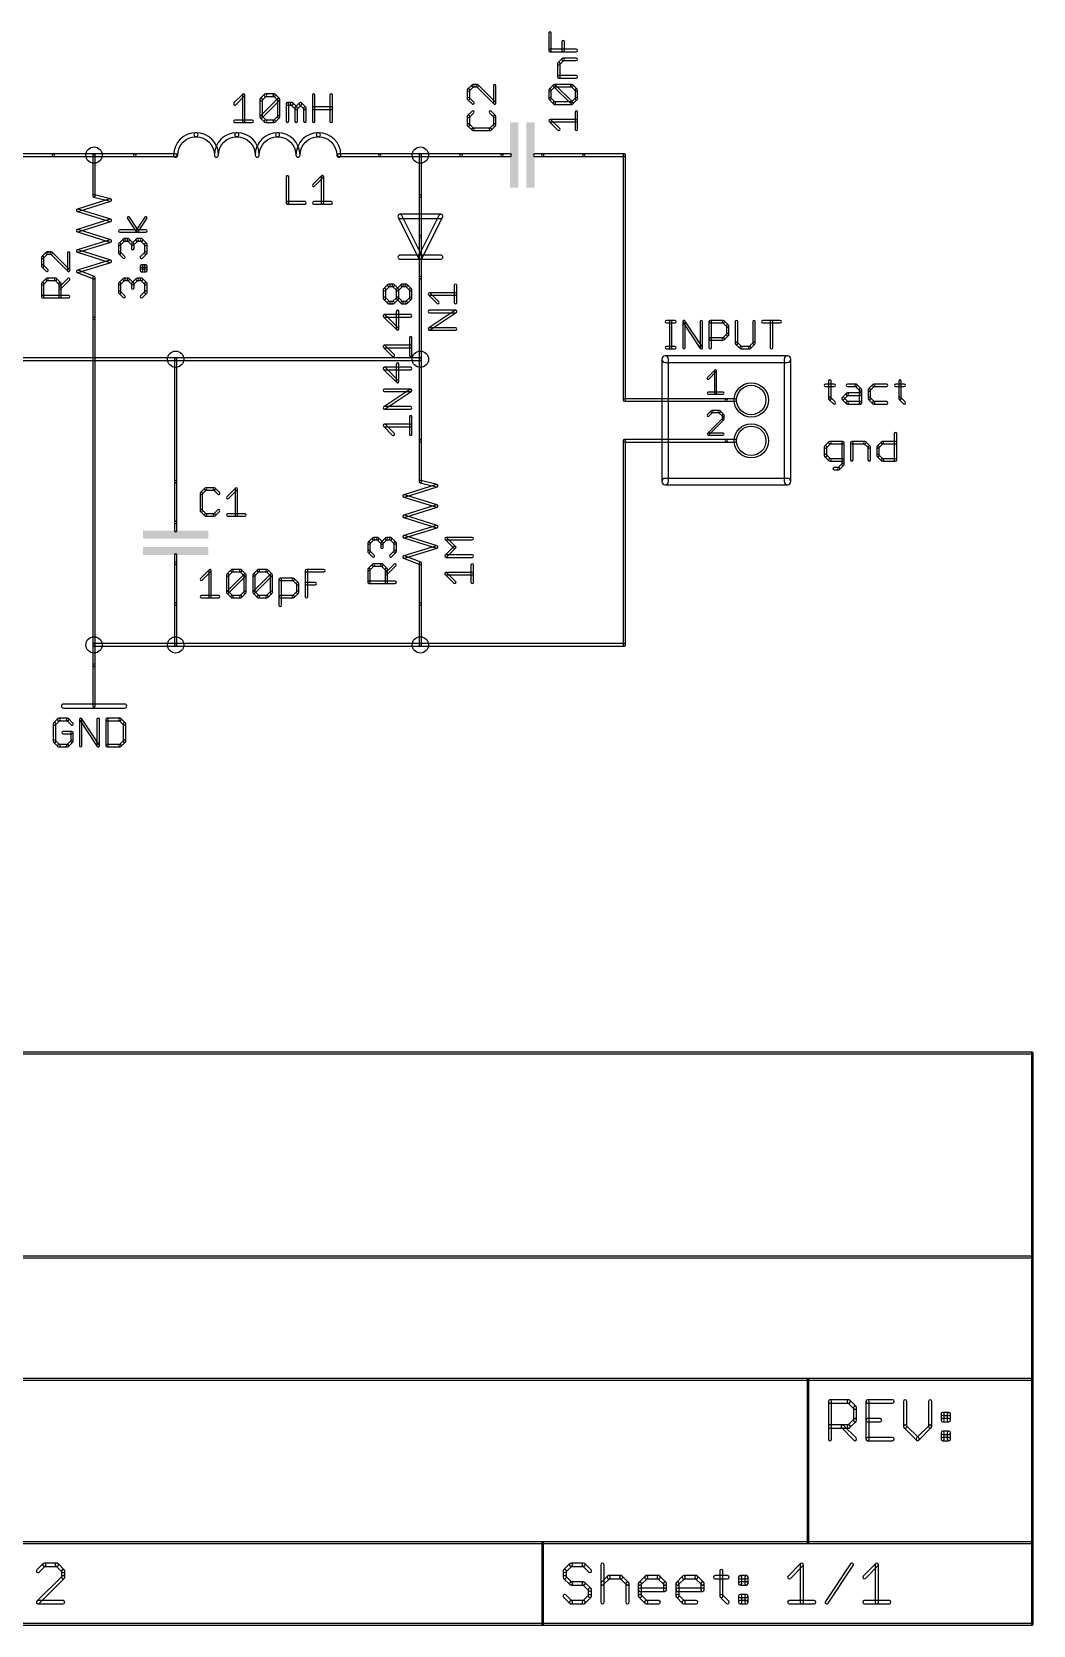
# Model space of a CAD drawing. Extents: x -3 to 102, y 0 to 99.
# Drawn here: x 39.3 to 101.7, y -0.1 to 99.1 of the extents above; entities that cross this region are included whole.
import ezdxf

# ---------------------------------------------------------------- set-up
doc = ezdxf.new("R2010")
doc.units = 0
for name, color, linetype in [('91', 94, 'CONTINUOUS'), ('94', 14, 'CONTINUOUS'), ('95', 251, 'CONTINUOUS'), ('96', 251, 'CONTINUOUS')]:
    doc.layers.add(name, color=color, linetype=linetype)

# ---------------------------------------------------------------- blocks, each defined once
blk = doc.blocks.new('RECT')
blk.add_solid([(-0.5, -0.5), (0.5, -0.5), (-0.5, 0.5), (0.5, 0.5)])

msp = doc.modelspace()

# ---------------------------------------------------------------- linework, layer by layer
at = {"layer": '91'}
for points in [[(40.64, 91.3638), (43.18, 91.3638, 1), (43.18, 91.5162), (40.64, 91.5162, 1)], [(43.18, 91.3638), (45.72, 91.3638, 1), (45.72, 91.5162), (43.18, 91.5162, 1)], [(60.96, 91.3638), (63.5, 91.3638, 1), (63.5, 91.5162), (60.96, 91.5162, 1)], [(63.4238, 91.44), (63.4238, 88.9, 1), (63.5762, 88.9), (63.5762, 91.44, 1)], [(66.04, 91.5162), (63.5, 91.5162, 1), (63.5, 91.3638), (66.04, 91.3638, 1)], [(73.66, 91.3638), (76.2, 91.3638, 1), (76.2, 91.5162), (73.66, 91.5162, 1)], [(76.1238, 91.44), (76.1238, 76.2, 1), (76.2762, 76.2), (76.2762, 91.44, 1)], [(63.4238, 83.82), (63.4238, 78.74, 1), (63.5762, 78.74), (63.5762, 83.82, 1)], [(43.2562, 60.96), (43.2562, 81.28, 1), (43.1038, 81.28), (43.1038, 60.96, 1)], [(48.26, 78.8162), (22.86, 78.8162, 1), (22.86, 78.6638), (48.26, 78.6638, 1)], [(63.5, 78.8162), (48.26, 78.8162, 1), (48.26, 78.6638), (63.5, 78.6638, 1)], [(48.1838, 78.74), (48.1838, 71.12, 1), (48.3362, 71.12), (48.3362, 78.74, 1)], [(63.4238, 78.74), (63.4238, 73.66, 1), (63.5762, 73.66), (63.5762, 78.74, 1)], [(76.2, 76.1238), (82.55, 76.1238, 1), (82.55, 76.2762), (76.2, 76.2762, 1)], [(82.55, 73.7362), (76.2, 73.7362, 1), (76.2, 73.5838), (82.55, 73.5838, 1)], [(76.1238, 73.66), (76.1238, 60.96, 1), (76.2762, 60.96), (76.2762, 73.66, 1)], [(48.1838, 63.5), (48.1838, 60.96, 1), (48.3362, 60.96), (48.3362, 63.5, 1)], [(63.4238, 63.5), (63.4238, 60.96, 1), (63.5762, 60.96), (63.5762, 63.5, 1)], [(48.26, 61.0362), (43.18, 61.0362, 1), (43.18, 60.8838), (48.26, 60.8838, 1)], [(43.1038, 60.96), (43.1038, 59.69, 1), (43.2562, 59.69), (43.2562, 60.96, 1)], [(48.26, 60.8838), (63.5, 60.8838, 1), (63.5, 61.0362), (48.26, 61.0362, 1)], [(63.5, 60.8838), (76.2, 60.8838, 1), (76.2, 61.0362), (63.5, 61.0362, 1)]]:
    msp.add_lwpolyline(points, format="xyb", close=True, dxfattribs=at)
for centre in [(43.18, 91.44), (63.5, 91.44), (48.26, 78.74), (63.5, 78.74), (43.18, 60.96), (48.26, 60.96), (63.5, 60.96)]:
    msp.add_circle(centre, 0.508, dxfattribs=at)
at = {"layer": '94'}
for points in [[(49.53, 92.583, 1), (49.53, 92.837, 0.4142), (48.133, 91.44, 1), (48.387, 91.44, -0.4142)], [(50.673, 91.44, 1), (50.927, 91.44, 0.4142), (49.53, 92.837, 1), (49.53, 92.583, -0.4142)], [(52.07, 92.583, 1), (52.07, 92.837, 0.4142), (50.673, 91.44, 1), (50.927, 91.44, -0.4142)], [(53.213, 91.44, 1), (53.467, 91.44, 0.4142), (52.07, 92.837, 1), (52.07, 92.583, -0.4142)], [(54.61, 92.583, 1), (54.61, 92.837, 0.4142), (53.213, 91.44, 1), (53.467, 91.44, -0.4142)], [(55.753, 91.44, 1), (56.007, 91.44, 0.4142), (54.61, 92.837, 1), (54.61, 92.583, -0.4142)], [(57.15, 92.583, 1), (57.15, 92.837, 0.4142), (55.753, 91.44, 1), (56.007, 91.44, -0.4142)], [(58.293, 91.44, 1), (58.547, 91.44, 0.4142), (57.15, 92.837, 1), (57.15, 92.583, -0.4142)], [(40.64, 91.5162), (38.1, 91.5162, 1), (38.1, 91.3638), (40.64, 91.3638, 1)], [(43.1038, 91.44), (43.1038, 88.9, 1), (43.2562, 88.9), (43.2562, 91.44, 1)], [(45.72, 91.3638), (48.26, 91.3638, 1), (48.26, 91.5162), (45.72, 91.5162, 1)], [(60.96, 91.5162), (58.42, 91.5162, 1), (58.42, 91.3638), (60.96, 91.3638, 1)], [(66.04, 91.3638), (68.58, 91.3638, 1), (68.58, 91.5162), (66.04, 91.5162, 1)], [(68.58, 91.3638), (69.088, 91.3638, 1), (69.088, 91.5162), (68.58, 91.5162, 1)], [(71.12, 91.5162), (70.612, 91.5162, 1), (70.612, 91.3638), (71.12, 91.3638, 1)], [(73.66, 91.5162), (71.12, 91.5162, 1), (71.12, 91.3638), (73.66, 91.3638, 1)], [(42.1867, 87.9383), (44.2187, 88.5733, 1), (44.1733, 88.7187), (42.1413, 88.0837, 1)], [(44.2145, 88.7199), (43.1985, 88.9739, 1), (43.1615, 88.8261), (44.1775, 88.5721, 1)], [(63.4238, 88.9), (63.4238, 86.36, 1), (63.5762, 86.36), (63.5762, 88.9, 1)], [(44.2187, 87.4487), (42.1867, 88.0837, 1), (42.1413, 87.9383), (44.1733, 87.3033, 1)], [(42.1867, 86.6683), (44.2187, 87.3033, 1), (44.1733, 87.4487), (42.1413, 86.8137, 1)], [(62.1164, 87.5732), (63.3864, 85.0332, 1), (63.6136, 85.1468), (62.3436, 87.6868, 1)], [(64.77, 87.757), (62.23, 87.757, 1), (62.23, 87.503), (64.77, 87.503, 1)], [(63.6136, 85.0332), (64.8836, 87.5732, 1), (64.6564, 87.6868), (63.3864, 85.1468, 1)], [(44.2187, 86.1787), (42.1867, 86.8137, 1), (42.1413, 86.6683), (44.1733, 86.0333, 1)], [(63.5762, 83.82), (63.5762, 86.36, 1), (63.4238, 86.36), (63.4238, 83.82, 1)], [(42.1867, 85.3983), (44.2187, 86.0333, 1), (44.1733, 86.1787), (42.1413, 85.5437, 1)], [(44.2187, 84.9087), (42.1867, 85.5437, 1), (42.1413, 85.3983), (44.1733, 84.7633, 1)], [(42.1867, 84.1283), (44.2187, 84.7633, 1), (44.1733, 84.9087), (42.1413, 84.2737, 1)], [(63.5, 85.217), (62.23, 85.217, 1), (62.23, 84.963), (63.5, 84.963, 1)], [(64.77, 85.217), (63.5, 85.217, 1), (63.5, 84.963), (64.77, 84.963, 1)], [(43.2068, 83.8913), (42.1908, 84.2723, 1), (42.1372, 84.1297), (43.1532, 83.7487, 1)], [(43.2562, 81.28), (43.2562, 83.82, 1), (43.1038, 83.82), (43.1038, 81.28, 1)], [(86.36, 78.9432), (78.74, 78.9432, 1), (78.74, 78.5368), (86.36, 78.5368, 1)], [(78.5368, 78.74), (78.5368, 71.12, 1), (78.9432, 71.12), (78.9432, 78.74, 1)], [(86.5632, 71.12), (86.5632, 78.74, 1), (86.1568, 78.74), (86.1568, 71.12, 1)], [(82.55, 76.1238), (83.1088, 76.1238, 1), (83.1088, 76.2762), (82.55, 76.2762, 1)], [(63.4238, 73.66), (63.4238, 71.12, 1), (63.5762, 71.12), (63.5762, 73.66, 1)], [(82.55, 73.5838), (83.1088, 73.5838, 1), (83.1088, 73.7362), (82.55, 73.7362, 1)], [(48.1838, 71.12), (48.1838, 68.58, 1), (48.3362, 68.58), (48.3362, 71.12, 1)], [(62.5067, 70.1583), (64.5387, 70.7933, 1), (64.4933, 70.9387), (62.4613, 70.3037, 1)], [(64.5345, 70.9399), (63.5185, 71.1939, 1), (63.4815, 71.0461), (64.4975, 70.7921, 1)], [(78.74, 70.9168), (86.36, 70.9168, 1), (86.36, 71.3232), (78.74, 71.3232, 1)], [(64.5387, 69.6687), (62.5067, 70.3037, 1), (62.4613, 70.1583), (64.4933, 69.5233, 1)], [(62.5067, 68.8883), (64.5387, 69.5233, 1), (64.4933, 69.6687), (62.4613, 69.0337, 1)], [(48.1838, 68.58), (48.1838, 68.072, 1), (48.3362, 68.072), (48.3362, 68.58, 1)], [(64.5387, 68.3987), (62.5067, 69.0337, 1), (62.4613, 68.8883), (64.4933, 68.2533, 1)], [(62.5067, 67.6183), (64.5387, 68.2533, 1), (64.4933, 68.3987), (62.4613, 67.7637, 1)], [(64.5387, 67.1287), (62.5067, 67.7637, 1), (62.4613, 67.6183), (64.4933, 66.9833, 1)], [(48.3362, 66.04), (48.3362, 66.548, 1), (48.1838, 66.548), (48.1838, 66.04, 1)], [(62.5067, 66.3483), (64.5387, 66.9833, 1), (64.4933, 67.1287), (62.4613, 66.4937, 1)], [(63.5268, 66.1113), (62.5108, 66.4923, 1), (62.4572, 66.3497), (63.4732, 65.9687, 1)], [(48.3362, 63.5), (48.3362, 66.04, 1), (48.1838, 66.04), (48.1838, 63.5, 1)], [(63.5762, 63.5), (63.5762, 66.04, 1), (63.4238, 66.04), (63.4238, 63.5, 1)], [(43.1038, 59.69), (43.1038, 57.15, 1), (43.2562, 57.15), (43.2562, 59.69, 1)], [(41.275, 57.023), (45.085, 57.023, 1), (45.085, 57.277), (41.275, 57.277, 1)], [(101.6, 35.6108), (0, 35.6108, 1), (0, 35.5092), (101.6, 35.5092, 1)], [(101.5492, 35.56), (101.5492, 22.86, 1), (101.6508, 22.86), (101.6508, 35.56, 1)], [(0, 22.8092), (101.6, 22.8092, 1), (101.6, 22.9108), (0, 22.9108, 1)], [(101.5492, 22.86), (101.5492, 15.24, 1), (101.6508, 15.24), (101.6508, 22.86, 1)], [(87.63, 15.2908), (0, 15.2908, 1), (0, 15.1892), (87.63, 15.1892, 1)], [(101.6, 15.2908), (87.63, 15.2908, 1), (87.63, 15.1892), (101.6, 15.1892, 1)], [(87.5792, 15.24), (87.5792, 5.08, 1), (87.6808, 5.08), (87.6808, 15.24, 1)], [(101.5492, 15.24), (101.5492, 5.08, 1), (101.6508, 5.08), (101.6508, 15.24, 1)], [(89.1032, 11.5316), (89.1032, 13.8704, 1), (88.9, 13.8704), (88.9, 11.5316, 1)], [(89.0016, 13.7688), (90.171, 13.7688, 1), (90.171, 13.972), (89.0016, 13.972, 1)], [(90.0992, 13.7986), (90.489, 13.4088, 1), (90.6326, 13.5524), (90.2428, 13.9422, 1)], [(92.8996, 13.972), (91.3404, 13.972, 1), (91.3404, 13.7688), (92.8996, 13.7688, 1)], [(91.2388, 13.8704), (91.2388, 11.5316, 1), (91.442, 11.5316), (91.442, 13.8704, 1)], [(93.5776, 13.8704), (93.5776, 12.3112, 1), (93.7808, 12.3112), (93.7808, 13.8704, 1)], [(95.34, 12.3112), (95.34, 13.8704, 1), (95.1368, 13.8704), (95.1368, 12.3112, 1)], [(90.4592, 13.4806), (90.4592, 12.701, 1), (90.6624, 12.701), (90.6624, 13.4806, 1)], [(96.018, 12.9892), (96.4078, 12.9892, 1), (96.4078, 13.1924), (96.018, 13.1924, 1)], [(96.1196, 12.701), (96.1196, 13.0908, 1), (95.9164, 13.0908), (95.9164, 12.701, 1)], [(96.3062, 13.0908), (96.3062, 12.701, 1), (96.5094, 12.701), (96.5094, 13.0908, 1)], [(90.171, 12.4128), (89.0016, 12.4128, 1), (89.0016, 12.2096), (90.171, 12.2096, 1)], [(89.7094, 12.2394), (90.489, 11.4598, 1), (90.6326, 11.6034), (89.853, 12.383, 1)], [(90.489, 12.7728), (90.0992, 12.383, 1), (90.2428, 12.2394), (90.6326, 12.6292, 1)], [(91.3404, 12.5994), (92.12, 12.5994, 1), (92.12, 12.8026), (91.3404, 12.8026, 1)], [(93.6074, 12.2394), (94.3869, 11.4598, 1), (94.5306, 11.6034), (93.751, 12.383, 1)], [(94.5306, 11.4598), (95.3102, 12.2394, 1), (95.1665, 12.383), (94.3869, 11.6034, 1)], [(96.4078, 12.8026), (96.018, 12.8026, 1), (96.018, 12.5994), (96.4078, 12.5994, 1)], [(96.018, 11.8198), (96.4078, 11.8198, 1), (96.4078, 12.023), (96.018, 12.023, 1)], [(96.1196, 11.5316), (96.1196, 11.9214, 1), (95.9164, 11.9214), (95.9164, 11.5316, 1)], [(96.3062, 11.9214), (96.3062, 11.5316, 1), (96.5094, 11.5316), (96.5094, 11.9214, 1)], [(91.3404, 11.43), (92.8996, 11.43, 1), (92.8996, 11.6332), (91.3404, 11.6332, 1)], [(96.4078, 11.6332), (96.018, 11.6332, 1), (96.018, 11.43), (96.4078, 11.43, 1)], [(0, 5.0292), (71.12, 5.0292, 1), (71.12, 5.1308), (0, 5.1308, 1)], [(71.0692, 5.08), (71.0692, 0, 1), (71.1708, 0), (71.1708, 5.08, 1)], [(71.12, 5.0292), (87.63, 5.0292, 1), (87.63, 5.1308), (71.12, 5.1308, 1)], [(87.63, 5.0292), (101.6, 5.0292, 1), (101.6, 5.1308), (87.63, 5.1308, 1)], [(101.5492, 5.08), (101.5492, 0, 1), (101.6508, 0), (101.6508, 5.08, 1)], [(40.0157, 3.7822), (39.6259, 3.3924, 1), (39.7696, 3.2488), (40.1594, 3.6386, 1)], [(39.7696, 1.2998), (41.3288, 2.859, 1), (41.1851, 3.0026), (39.6259, 1.4434, 1)], [(40.8672, 3.812), (40.0876, 3.812, 1), (40.0876, 3.6088), (40.8672, 3.6088, 1)], [(41.3288, 3.3924), (40.939, 3.7822, 1), (40.7953, 3.6386), (41.1851, 3.2488, 1)], [(41.3586, 2.9308), (41.3586, 3.3206, 1), (41.1554, 3.3206), (41.1554, 2.9308, 1)], [(72.39, 3.3206), (72.39, 2.9308, 1), (72.5932, 2.9308), (72.5932, 3.3206, 1)], [(72.8096, 3.7822), (72.4198, 3.3924, 1), (72.5634, 3.2488), (72.9532, 3.6386, 1)], [(72.4198, 2.859), (72.8096, 2.4692, 1), (72.9532, 2.6128), (72.5634, 3.0026, 1)], [(73.661, 3.812), (72.8814, 3.812, 1), (72.8814, 3.6088), (73.661, 3.6088, 1)], [(74.1226, 3.3924), (73.7328, 3.7822, 1), (73.5892, 3.6386), (73.979, 3.2488, 1)], [(74.7288, 3.7104), (74.7288, 1.3716, 1), (74.932, 1.3716), (74.932, 3.7104, 1)], [(74.9022, 2.4692), (75.292, 2.859, 1), (75.1484, 3.0026), (74.7586, 2.6128, 1)], [(75.2202, 2.8292), (75.9998, 2.8292, 1), (75.9998, 3.0324), (75.2202, 3.0324, 1)], [(75.928, 2.859), (76.3178, 2.4692, 1), (76.4614, 2.6128), (76.0716, 3.0026, 1)], [(77.241, 2.4692), (77.6308, 2.859, 1), (77.4871, 3.0026), (77.0974, 2.6128, 1)], [(77.559, 2.8292), (78.3386, 2.8292, 1), (78.3386, 3.0324), (77.559, 3.0324, 1)], [(78.2667, 2.859), (78.6565, 2.4692, 1), (78.8002, 2.6128), (78.4104, 3.0026, 1)], [(79.5798, 2.4692), (79.9696, 2.859, 1), (79.8259, 3.0026), (79.4361, 2.6128, 1)], [(79.8978, 2.8292), (80.6774, 2.8292, 1), (80.6774, 3.0324), (79.8978, 3.0324, 1)], [(80.6055, 2.859), (80.9953, 2.4692, 1), (81.139, 2.6128), (80.7492, 3.0026, 1)], [(81.8468, 2.8292), (82.6264, 2.8292, 1), (82.6264, 3.0324), (81.8468, 3.0324, 1)], [(82.135, 3.3206), (82.135, 1.7614, 1), (82.3382, 1.7614), (82.3382, 3.3206, 1)], [(83.406, 2.8292), (83.7958, 2.8292, 1), (83.7958, 3.0324), (83.406, 3.0324, 1)], [(83.5076, 2.541), (83.5076, 2.9308, 1), (83.3044, 2.9308), (83.3044, 2.541, 1)], [(83.6942, 2.9308), (83.6942, 2.541, 1), (83.8974, 2.541), (83.8974, 2.9308, 1)], [(86.5334, 2.859), (87.313, 3.6386, 1), (87.1694, 3.7822), (86.3898, 3.0026, 1)], [(87.1396, 3.7104), (87.1396, 1.3716, 1), (87.3428, 1.3716), (87.3428, 3.7104, 1)], [(88.8849, 1.3152), (90.4441, 3.654, 1), (90.2751, 3.7668), (88.7159, 1.428, 1)], [(91.211, 2.859), (91.9906, 3.6386, 1), (91.8469, 3.7822), (91.0674, 3.0026, 1)], [(91.8172, 3.7104), (91.8172, 1.3716, 1), (92.0204, 1.3716), (92.0204, 3.7104, 1)], [(72.8814, 2.4394), (73.661, 2.4394, 1), (73.661, 2.6426), (72.8814, 2.6426, 1)], [(73.5892, 2.4692), (73.979, 2.0794, 1), (74.1226, 2.223), (73.7328, 2.6128, 1)], [(73.9492, 2.1512), (73.9492, 1.7614, 1), (74.1524, 1.7614), (74.1524, 2.1512, 1)], [(76.288, 2.541), (76.288, 1.3716, 1), (76.4912, 1.3716), (76.4912, 2.541, 1)], [(77.2708, 1.7614), (77.2708, 2.541, 1), (77.0676, 2.541), (77.0676, 1.7614, 1)], [(78.7284, 2.2528), (77.1692, 2.2528, 1), (77.1692, 2.0496), (78.7284, 2.0496, 1)], [(78.6268, 2.541), (78.6268, 2.1512, 1), (78.83, 2.1512), (78.83, 2.541, 1)], [(79.6096, 1.7614), (79.6096, 2.541, 1), (79.4064, 2.541), (79.4064, 1.7614, 1)], [(81.0672, 2.2528), (79.508, 2.2528, 1), (79.508, 2.0496), (81.0672, 2.0496, 1)], [(80.9656, 2.541), (80.9656, 2.1512, 1), (81.1688, 2.1512), (81.1688, 2.541, 1)], [(83.7958, 2.6426), (83.406, 2.6426, 1), (83.406, 2.4394), (83.7958, 2.4394, 1)], [(41.257, 1.4732), (39.6978, 1.4732, 1), (39.6978, 1.27), (41.257, 1.27, 1)], [(72.9532, 1.4434), (72.5634, 1.8332, 1), (72.4198, 1.6896), (72.8096, 1.2998, 1)], [(73.661, 1.4732), (72.8814, 1.4732, 1), (72.8814, 1.27), (73.661, 1.27, 1)], [(73.979, 1.8332), (73.5892, 1.4434, 1), (73.7328, 1.2998), (74.1226, 1.6896, 1)], [(77.6308, 1.4434), (77.241, 1.8332, 1), (77.0974, 1.6896), (77.4871, 1.2998, 1)], [(78.3386, 1.4732), (77.559, 1.4732, 1), (77.559, 1.27), (78.3386, 1.27, 1)], [(79.9696, 1.4434), (79.5798, 1.8332, 1), (79.4361, 1.6896), (79.8259, 1.2998, 1)], [(80.6774, 1.4732), (79.8978, 1.4732, 1), (79.8978, 1.27), (80.6774, 1.27, 1)], [(82.1647, 1.6896), (82.5545, 1.2998, 1), (82.6982, 1.4434), (82.3084, 1.8332, 1)], [(83.406, 1.6598), (83.7958, 1.6598, 1), (83.7958, 1.863), (83.406, 1.863, 1)], [(83.5076, 1.3716), (83.5076, 1.7614, 1), (83.3044, 1.7614), (83.3044, 1.3716, 1)], [(83.7958, 1.4732), (83.406, 1.4732, 1), (83.406, 1.27), (83.7958, 1.27, 1)], [(83.6942, 1.7614), (83.6942, 1.3716, 1), (83.8974, 1.3716), (83.8974, 1.7614, 1)], [(86.4616, 1.27), (88.0208, 1.27, 1), (88.0208, 1.4732), (86.4616, 1.4732, 1)], [(91.1392, 1.27), (92.6984, 1.27, 1), (92.6984, 1.4732), (91.1392, 1.4732, 1)], [(0, -0.0508), (71.12, -0.0508, 1), (71.12, 0.0508), (0, 0.0508, 1)], [(71.12, -0.0508), (101.6, -0.0508, 1), (101.6, 0.0508), (71.12, 0.0508, 1)]]:
    msp.add_lwpolyline(points, format="xyb", close=True, dxfattribs=at)
for centre, radius in [((84.0994, 76.2), 1.0668), ((84.0994, 76.2), 0.9144), ((84.0994, 73.66), 1.0668), ((84.0994, 73.66), 0.9144)]:
    msp.add_circle(centre, radius, dxfattribs=at)
at = {"layer": '95'}
for points in [[(66.7131, 95.8159), (66.4419, 95.5447, 1), (66.5497, 95.437), (66.8209, 95.7081, 1)], [(66.4196, 95.4909), (66.4196, 94.9485, 1), (66.572, 94.9485), (66.572, 95.4909, 1)], [(67.0381, 95.8382), (66.767, 95.8382, 1), (66.767, 95.6858), (67.0381, 95.6858, 1)], [(68.1767, 94.7312), (67.092, 95.8159, 1), (66.9843, 95.7081), (68.0689, 94.6235, 1)], [(68.0466, 95.762), (68.0466, 94.6774, 1), (68.199, 94.6774), (68.199, 95.762, 1)], [(66.4419, 94.8946), (66.7131, 94.6235, 1), (66.8209, 94.7312), (66.5497, 95.0024, 1)], [(66.7131, 94.1787), (66.4419, 93.9076, 1), (66.5497, 93.7998), (66.8209, 94.071, 1)], [(66.4196, 93.8537), (66.4196, 93.3114, 1), (66.572, 93.3114), (66.572, 93.8537, 1)], [(66.4419, 93.2575), (66.7131, 92.9863, 1), (66.8209, 93.0941), (66.5497, 93.3652, 1)], [(68.1767, 93.9076), (67.9055, 94.1787, 1), (67.7978, 94.071), (68.0689, 93.7998, 1)], [(67.9055, 92.9863), (68.1767, 93.2575, 1), (68.0689, 93.3652), (67.7978, 93.0941, 1)], [(68.199, 93.3114), (68.199, 93.8537, 1), (68.0466, 93.8537), (68.0466, 93.3114, 1)], [(66.767, 92.964), (67.8516, 92.964, 1), (67.8516, 93.1164), (66.767, 93.1164, 1)], [(55.1457, 90.0952), (55.1457, 88.4682, 1), (55.2981, 88.4682), (55.2981, 90.0952, 1)], [(56.9129, 89.499), (57.4553, 90.0413, 1), (57.3475, 90.1491), (56.8052, 89.6067, 1)], [(57.3252, 90.0952), (57.3252, 88.4682, 1), (57.4776, 88.4682), (57.4776, 90.0952, 1)], [(55.2219, 88.392), (56.3065, 88.392, 1), (56.3065, 88.5444), (55.2219, 88.5444, 1)], [(56.859, 88.392), (57.9437, 88.392, 1), (57.9437, 88.5444), (56.859, 88.5444, 1)], [(40.1955, 85.4019), (39.9243, 85.1307, 1), (40.0321, 85.023), (40.3033, 85.2941, 1)], [(40.5205, 85.4242), (40.2494, 85.4242, 1), (40.2494, 85.2718), (40.5205, 85.2718, 1)], [(41.6591, 84.3172), (40.5744, 85.4019, 1), (40.4667, 85.2941), (41.5513, 84.2095, 1)], [(41.529, 85.348), (41.529, 84.2634, 1), (41.6814, 84.2634), (41.6814, 85.348, 1)], [(39.902, 85.0769), (39.902, 84.5345, 1), (40.0544, 84.5345), (40.0544, 85.0769, 1)], [(39.9243, 84.4806), (40.1955, 84.2095, 1), (40.3033, 84.3172), (40.0321, 84.5884, 1)], [(40.0321, 83.3858), (40.3033, 83.657, 1), (40.1955, 83.7647), (39.9243, 83.4936, 1)], [(40.0544, 82.6262), (40.0544, 83.4397, 1), (39.902, 83.4397), (39.902, 82.6262, 1)], [(40.2494, 83.6347), (40.7917, 83.6347, 1), (40.7917, 83.7871), (40.2494, 83.7871, 1)], [(40.7378, 83.657), (41.009, 83.3858, 1), (41.1168, 83.4936), (40.8456, 83.7647, 1)], [(41.1168, 83.1146), (41.6591, 83.657, 1), (41.5513, 83.7647), (41.009, 83.2224, 1)], [(40.9867, 83.4397), (40.9867, 82.6262, 1), (41.1391, 82.6262), (41.1391, 83.4397, 1)], [(65.7606, 82.259), (65.7606, 83.3437, 1), (65.6082, 83.3437), (65.6082, 82.259, 1)], [(41.6052, 82.7024), (39.9782, 82.7024, 1), (39.9782, 82.55), (41.6052, 82.55, 1)], [(64.6536, 82.3129), (64.1113, 82.8553, 1), (64.0035, 82.7475), (64.5459, 82.2052, 1)], [(64.0574, 82.7252), (65.6844, 82.7252, 1), (65.6844, 82.8776), (64.0574, 82.8776, 1)], [(64.0997, 80.5585), (65.7267, 81.6431, 1), (65.6421, 81.7699), (64.0151, 80.6853, 1)], [(65.6844, 81.7827), (64.0574, 81.7827, 1), (64.0574, 81.6303), (65.6844, 81.6303, 1)], [(65.6844, 80.6981), (64.0574, 80.6981, 1), (64.0574, 80.5457), (65.6844, 80.5457, 1)], [(78.8162, 81.002), (79.3585, 81.002, 1), (79.3585, 81.1544), (78.8162, 81.1544, 1)], [(79.1636, 79.4512), (79.1636, 81.0782, 1), (79.0112, 81.0782), (79.0112, 79.4512, 1)], [(79.9838, 79.4512), (79.9838, 81.0782, 1), (79.8314, 81.0782), (79.8314, 79.4512, 1)], [(79.8442, 81.0359), (80.9289, 79.4089, 1), (81.0557, 79.4935), (79.971, 81.1205, 1)], [(81.0685, 79.4512), (81.0685, 81.0782, 1), (80.9161, 81.0782), (80.9161, 79.4512, 1)], [(81.621, 79.4512), (81.621, 81.0782, 1), (81.4686, 81.0782), (81.4686, 79.4512, 1)], [(81.5448, 81.002), (82.3583, 81.002, 1), (82.3583, 81.1544), (81.5448, 81.1544, 1)], [(82.3044, 81.0243), (82.5756, 80.7531, 1), (82.6833, 80.8609), (82.4122, 81.1321, 1)], [(82.5756, 80.3186), (82.3044, 80.0474, 1), (82.4122, 79.9396), (82.6833, 80.2108, 1)], [(82.5533, 80.807), (82.5533, 80.2647, 1), (82.7057, 80.2647), (82.7057, 80.807, 1)], [(83.1058, 81.0782), (83.1058, 79.7224, 1), (83.2582, 79.7224), (83.2582, 81.0782, 1)], [(84.3428, 79.7224), (84.3428, 81.0782, 1), (84.1904, 81.0782), (84.1904, 79.7224, 1)], [(84.8191, 81.002), (85.9038, 81.002, 1), (85.9038, 81.1544), (84.8191, 81.1544, 1)], [(85.4376, 79.4512), (85.4376, 81.0782, 1), (85.2852, 81.0782), (85.2852, 79.4512, 1)], [(78.8162, 79.375), (79.3585, 79.375, 1), (79.3585, 79.5274), (78.8162, 79.5274, 1)], [(82.3583, 80.0697), (81.5448, 80.0697, 1), (81.5448, 79.9173), (82.3583, 79.9173, 1)], [(83.1281, 79.6685), (83.3992, 79.3973, 1), (83.507, 79.5051), (83.2358, 79.7762, 1)], [(83.4531, 79.375), (83.9954, 79.375, 1), (83.9954, 79.5274), (83.4531, 79.5274, 1)], [(84.0493, 79.3973), (84.3205, 79.6685, 1), (84.2127, 79.7762), (83.9416, 79.5051, 1)], [(81.4583, 77.5063), (81.9244, 77.9724, 1), (81.8346, 78.0622), (81.3685, 77.5961, 1)], [(81.816, 78.0173), (81.816, 76.6191, 1), (81.943, 76.6191), (81.943, 78.0173, 1)], [(88.9172, 77.378), (88.9172, 76.2934, 1), (89.0696, 76.2934), (89.0696, 77.378, 1)], [(93.2829, 77.378), (93.2829, 76.2934, 1), (93.4353, 76.2934), (93.4353, 77.378, 1)], [(81.4134, 76.5556), (82.3456, 76.5556, 1), (82.3456, 76.6826), (81.4134, 76.6826, 1)], [(88.7222, 77.0307), (89.2645, 77.0307, 1), (89.2645, 77.1831), (88.7222, 77.1831, 1)], [(88.9395, 76.2395), (89.2106, 75.9683, 1), (89.3184, 76.0761), (89.0472, 76.3472, 1)], [(89.8675, 76.2395), (90.1387, 76.5106, 1), (90.0309, 76.6184), (89.7598, 76.3472, 1)], [(90.1387, 76.0761), (89.8675, 76.3472, 1), (89.7598, 76.2395), (90.0309, 75.9683, 1)], [(90.0848, 77.0307), (90.6271, 77.0307, 1), (90.6271, 77.1831), (90.0848, 77.1831, 1)], [(90.0848, 76.4883), (90.8983, 76.4883, 1), (90.8983, 76.6407), (90.0848, 76.6407, 1)], [(90.5732, 77.053), (90.8444, 76.7818, 1), (90.9522, 76.8896), (90.681, 77.1607, 1)], [(90.8221, 76.8357), (90.8221, 76.0222, 1), (90.9745, 76.0222), (90.9745, 76.8357, 1)], [(91.6681, 77.1607), (91.3969, 76.8896, 1), (91.5047, 76.7818), (91.7758, 77.053, 1)], [(91.3746, 76.8357), (91.3746, 76.2934, 1), (91.527, 76.2934), (91.527, 76.8357, 1)], [(91.3969, 76.2395), (91.6681, 75.9683, 1), (91.7758, 76.0761), (91.5047, 76.3472, 1)], [(92.5355, 77.1831), (91.722, 77.1831, 1), (91.722, 77.0307), (92.5355, 77.0307, 1)], [(93.088, 77.0307), (93.6303, 77.0307, 1), (93.6303, 77.1831), (93.088, 77.1831, 1)], [(93.3052, 76.2395), (93.5764, 75.9683, 1), (93.6842, 76.0761), (93.413, 76.3472, 1)], [(81.6016, 75.5222), (81.3685, 75.2892, 1), (81.4583, 75.1994), (81.6914, 75.4324, 1)], [(82.1125, 75.5408), (81.6465, 75.5408, 1), (81.6465, 75.4138), (82.1125, 75.4138, 1)], [(82.3905, 75.2892), (82.1574, 75.5222, 1), (82.0676, 75.4324), (82.3006, 75.1994, 1)], [(90.8983, 76.0984), (90.0848, 76.0984, 1), (90.0848, 75.946), (90.8983, 75.946, 1)], [(91.722, 75.946), (92.5355, 75.946, 1), (92.5355, 76.0984), (91.722, 76.0984, 1)], [(81.4583, 74.0342), (82.3905, 74.9663, 1), (82.3006, 75.0561), (81.3685, 74.124, 1)], [(82.4091, 75.0112), (82.4091, 75.2443, 1), (82.282, 75.2443), (82.282, 75.0112, 1)], [(82.3456, 74.1426), (81.4134, 74.1426, 1), (81.4134, 74.0156), (82.3456, 74.0156, 1)], [(88.9395, 73.6047), (88.6683, 73.3336, 1), (88.7761, 73.2258), (89.0472, 73.497, 1)], [(89.8069, 73.6271), (88.9934, 73.6271, 1), (88.9934, 73.4747), (89.8069, 73.4747, 1)], [(89.8831, 72.195), (89.8831, 73.5509, 1), (89.7307, 73.5509), (89.7307, 72.195, 1)], [(90.4356, 72.4662), (90.4356, 73.5509, 1), (90.2832, 73.5509), (90.2832, 72.4662, 1)], [(90.3594, 73.4747), (91.1729, 73.4747, 1), (91.1729, 73.6271), (90.3594, 73.6271, 1)], [(91.119, 73.497), (91.3901, 73.2258, 1), (91.4979, 73.3336), (91.2267, 73.6047, 1)], [(92.0504, 73.2258), (92.3216, 73.497, 1), (92.2138, 73.6047), (91.9426, 73.3336, 1)], [(92.2677, 73.4747), (93.0812, 73.4747, 1), (93.0812, 73.6271), (92.2677, 73.6271, 1)], [(93.005, 74.0932), (93.005, 72.4662, 1), (93.1574, 72.4662), (93.1574, 74.0932, 1)], [(88.646, 73.2797), (88.646, 72.7374, 1), (88.7984, 72.7374), (88.7984, 73.2797, 1)], [(88.6683, 72.6835), (88.9395, 72.4123, 1), (89.0472, 72.5201), (88.7761, 72.7912, 1)], [(88.9934, 72.39), (89.8069, 72.39, 1), (89.8069, 72.5424), (88.9934, 72.5424, 1)], [(91.3678, 73.2797), (91.3678, 72.4662, 1), (91.5202, 72.4662), (91.5202, 73.2797, 1)], [(92.0727, 72.7374), (92.0727, 73.2797, 1), (91.9203, 73.2797), (91.9203, 72.7374, 1)], [(92.3216, 72.5201), (92.0504, 72.7912, 1), (91.9426, 72.6835), (92.2138, 72.4123, 1)], [(93.0812, 72.5424), (92.2677, 72.5424, 1), (92.2677, 72.39), (93.0812, 72.39, 1)], [(89.2645, 71.8477), (89.5357, 71.8477, 1), (89.5357, 72.0001), (89.2645, 72.0001, 1)], [(89.5896, 71.87), (89.8607, 72.1412, 1), (89.753, 72.2489), (89.4818, 71.9778, 1)], [(50.0775, 70.7181), (49.8063, 70.4469, 1), (49.9141, 70.3391), (50.1852, 70.6103, 1)], [(49.784, 70.393), (49.784, 69.3084, 1), (49.9364, 69.3084), (49.9364, 70.393, 1)], [(50.6737, 70.7404), (50.1314, 70.7404, 1), (50.1314, 70.588), (50.6737, 70.588, 1)], [(50.9987, 70.4469), (50.7276, 70.7181, 1), (50.6198, 70.6103), (50.891, 70.3391, 1)], [(51.5512, 70.068), (52.0936, 70.6103, 1), (51.9858, 70.7181), (51.4435, 70.1757, 1)], [(51.9635, 70.6642), (51.9635, 69.0372, 1), (52.1159, 69.0372), (52.1159, 70.6642, 1)], [(49.8063, 69.2545), (50.0775, 68.9833, 1), (50.1852, 69.0911), (49.9141, 69.3622, 1)], [(50.1314, 68.961), (50.6737, 68.961, 1), (50.6737, 69.1134), (50.1314, 69.1134, 1)], [(50.7276, 68.9833), (50.9987, 69.2545, 1), (50.891, 69.3622), (50.6198, 69.0911, 1)], [(51.4974, 68.961), (52.582, 68.961, 1), (52.582, 69.1134), (51.4974, 69.1134, 1)], [(60.3521, 67.243), (60.6233, 67.5141, 1), (60.5155, 67.6219), (60.2443, 67.3507, 1)], [(60.5694, 67.4918), (60.8405, 67.4918, 1), (60.8405, 67.6442), (60.5694, 67.6442, 1)], [(60.7867, 67.5141), (61.0578, 67.243, 1), (61.1656, 67.3507), (60.8944, 67.6219, 1)], [(61.1656, 67.243), (61.4368, 67.5141, 1), (61.329, 67.6219), (61.0578, 67.3507, 1)], [(61.3829, 67.4918), (61.654, 67.4918, 1), (61.654, 67.6442), (61.3829, 67.6442, 1)], [(61.6002, 67.5141), (61.8713, 67.243, 1), (61.9791, 67.3507), (61.7079, 67.6219, 1)], [(60.3744, 66.7545), (60.3744, 67.2969, 1), (60.222, 67.2969), (60.222, 66.7545, 1)], [(60.6233, 66.5372), (60.3521, 66.8084, 1), (60.2443, 66.7006), (60.5155, 66.4295, 1)], [(61.0355, 67.2969), (61.0355, 67.0257, 1), (61.1879, 67.0257), (61.1879, 67.2969, 1)], [(61.8713, 66.8084), (61.6002, 66.5372, 1), (61.7079, 66.4295), (61.9791, 66.7006, 1)], [(61.849, 67.2969), (61.849, 66.7545, 1), (62.0014, 66.7545), (62.0014, 67.2969, 1)], [(60.3521, 65.6058), (60.6233, 65.877, 1), (60.5155, 65.9847), (60.2443, 65.7136, 1)], [(60.3744, 64.8462), (60.3744, 65.6597, 1), (60.222, 65.6597), (60.222, 64.8462, 1)], [(60.5694, 65.8547), (61.1117, 65.8547, 1), (61.1117, 66.0071), (60.5694, 66.0071, 1)], [(61.0578, 65.877), (61.329, 65.6058, 1), (61.4368, 65.7136), (61.1656, 65.9847, 1)], [(61.4368, 65.3346), (61.9791, 65.877, 1), (61.8713, 65.9847), (61.329, 65.4424, 1)], [(61.3067, 65.6597), (61.3067, 64.8462, 1), (61.4591, 64.8462), (61.4591, 65.6597, 1)], [(61.9252, 64.9224), (60.2982, 64.9224, 1), (60.2982, 64.77), (61.9252, 64.77, 1)]]:
    msp.add_lwpolyline(points, format="xyb", close=True, dxfattribs=at)
at = {"layer": '96'}
for points in [[(71.652, 97.9517), (71.652, 99.0363, 1), (71.4996, 99.0363), (71.4996, 97.9517, 1)], [(72.4655, 97.9517), (72.4655, 98.494, 1), (72.3131, 98.494), (72.3131, 97.9517, 1)], [(73.2028, 98.0279), (71.5758, 98.0279, 1), (71.5758, 97.8755), (73.2028, 97.8755, 1)], [(72.1943, 96.3145), (72.1943, 97.128, 1), (72.0419, 97.128), (72.0419, 96.3145, 1)], [(72.172, 97.0741), (72.4432, 97.3453, 1), (72.3354, 97.4531), (72.0643, 97.1819, 1)], [(72.3893, 97.323), (73.2028, 97.323, 1), (73.2028, 97.4754), (72.3893, 97.4754, 1)], [(73.2028, 96.3907), (72.1181, 96.3907, 1), (72.1181, 96.2383), (73.2028, 96.2383, 1)], [(52.0014, 94.579), (52.5438, 95.1213, 1), (52.436, 95.2291), (51.8937, 94.6867, 1)], [(52.4137, 95.1752), (52.4137, 93.5482, 1), (52.5661, 93.5482), (52.5661, 95.1752, 1)], [(53.6386, 94.8501), (53.9098, 95.1213, 1), (53.802, 95.2291), (53.5308, 94.9579, 1)], [(53.8559, 95.099), (54.3982, 95.099, 1), (54.3982, 95.2514), (53.8559, 95.2514, 1)], [(54.3443, 95.1213), (54.6155, 94.8501, 1), (54.7233, 94.9579), (54.4521, 95.2291, 1)], [(56.9352, 93.5482), (56.9352, 95.1752, 1), (56.7828, 95.1752), (56.7828, 93.5482, 1)], [(57.8675, 95.1752), (57.8675, 93.5482, 1), (58.0199, 93.5482), (58.0199, 95.1752, 1)], [(71.6297, 95.437), (71.9009, 95.7081, 1), (71.7931, 95.8159), (71.5219, 95.5447, 1)], [(71.652, 94.9485), (71.652, 95.4909, 1), (71.4996, 95.4909), (71.4996, 94.9485, 1)], [(71.847, 95.6858), (72.9316, 95.6858, 1), (72.9316, 95.8382), (71.847, 95.8382, 1)], [(72.9855, 94.7312), (71.9009, 95.8159, 1), (71.7931, 95.7081), (72.8778, 94.6235, 1)], [(72.8778, 95.7081), (73.1489, 95.437, 1), (73.2567, 95.5447), (72.9855, 95.8159, 1)], [(73.1266, 95.4909), (73.1266, 94.9485, 1), (73.279, 94.9485), (73.279, 95.4909, 1)], [(53.6609, 93.8194), (53.6609, 94.904, 1), (53.5085, 94.904), (53.5085, 93.8194, 1)], [(53.6386, 93.7655), (54.7233, 94.8501, 1), (54.6155, 94.9579), (53.5308, 93.8732, 1)], [(54.5932, 94.904), (54.5932, 93.8194, 1), (54.7456, 93.8194), (54.7456, 94.904, 1)], [(55.2981, 93.5482), (55.2981, 94.6329, 1), (55.1457, 94.6329), (55.1457, 93.5482, 1)], [(55.2219, 94.5567), (55.493, 94.5567, 1), (55.493, 94.7091), (55.2219, 94.7091, 1)], [(55.4392, 94.579), (55.7103, 94.3078, 1), (55.8181, 94.4156), (55.5469, 94.6867, 1)], [(55.8181, 94.3078), (56.0893, 94.579, 1), (55.9815, 94.6867), (55.7103, 94.4156, 1)], [(55.688, 94.3617), (55.688, 93.5482, 1), (55.8404, 93.5482), (55.8404, 94.3617, 1)], [(55.9815, 94.579), (56.2527, 94.3078, 1), (56.3604, 94.4156), (56.0893, 94.6867, 1)], [(56.2303, 94.3617), (56.2303, 93.5482, 1), (56.3827, 93.5482), (56.3827, 94.3617, 1)], [(56.859, 94.2855), (57.9437, 94.2855, 1), (57.9437, 94.4379), (56.859, 94.4379, 1)], [(71.9009, 94.7312), (71.6297, 95.0024, 1), (71.5219, 94.8946), (71.7931, 94.6235, 1)], [(72.9316, 94.7536), (71.847, 94.7536, 1), (71.847, 94.6012), (72.9316, 94.6012, 1)], [(73.1489, 95.0024), (72.8778, 94.7312, 1), (72.9855, 94.6235), (73.2567, 94.8946, 1)], [(51.9476, 93.472), (53.0322, 93.472, 1), (53.0322, 93.6244), (51.9476, 93.6244, 1)], [(53.9098, 93.6021), (53.6386, 93.8732, 1), (53.5308, 93.7655), (53.802, 93.4943, 1)], [(54.3982, 93.6244), (53.8559, 93.6244, 1), (53.8559, 93.472), (54.3982, 93.472, 1)], [(54.6155, 93.8732), (54.3443, 93.6021, 1), (54.4521, 93.4943), (54.7233, 93.7655, 1)], [(72.172, 93.0941), (71.6297, 93.6364, 1), (71.5219, 93.5286), (72.0643, 92.9863, 1)], [(71.5758, 93.5063), (73.2028, 93.5063, 1), (73.2028, 93.6587), (71.5758, 93.6587, 1)], [(73.279, 93.0402), (73.279, 94.1249, 1), (73.1266, 94.1249), (73.1266, 93.0402, 1)], [(45.9269, 86.7614), (45.3845, 87.5749, 1), (45.2577, 87.4903), (45.8001, 86.6768, 1)], [(46.3424, 87.5749), (45.8001, 86.7614, 1), (45.9269, 86.6768), (46.4692, 87.4903, 1)], [(46.4058, 86.7953), (44.7788, 86.7953, 1), (44.7788, 86.6429), (46.4058, 86.6429, 1)], [(44.8327, 85.8415), (45.1039, 86.1127, 1), (44.9961, 86.2205), (44.7249, 85.9493, 1)], [(44.855, 85.3531), (44.855, 85.8954, 1), (44.7026, 85.8954), (44.7026, 85.3531, 1)], [(45.1039, 85.1358), (44.8327, 85.407, 1), (44.7249, 85.2992), (44.9961, 85.0281, 1)], [(45.05, 86.0904), (45.3211, 86.0904, 1), (45.3211, 86.2428), (45.05, 86.2428, 1)], [(45.2673, 86.1127), (45.5384, 85.8415, 1), (45.6462, 85.9493), (45.375, 86.2205, 1)], [(45.6462, 85.8415), (45.9174, 86.1127, 1), (45.8096, 86.2205), (45.5384, 85.9493, 1)], [(45.5161, 85.8954), (45.5161, 85.6243, 1), (45.6685, 85.6243), (45.6685, 85.8954, 1)], [(45.8635, 86.0904), (46.1346, 86.0904, 1), (46.1346, 86.2428), (45.8635, 86.2428, 1)], [(46.0808, 86.1127), (46.3519, 85.8415, 1), (46.4597, 85.9493), (46.1885, 86.2205, 1)], [(46.3519, 85.407), (46.0808, 85.1358, 1), (46.1885, 85.0281), (46.4597, 85.2992, 1)], [(46.3296, 85.8954), (46.3296, 85.3531, 1), (46.482, 85.3531), (46.482, 85.8954, 1)], [(46.2108, 84.2634), (46.2108, 84.5345, 1), (46.0584, 84.5345), (46.0584, 84.2634, 1)], [(46.1346, 84.4583), (46.4058, 84.4583, 1), (46.4058, 84.6107), (46.1346, 84.6107, 1)], [(46.4058, 84.3396), (46.1346, 84.3396, 1), (46.1346, 84.1872), (46.4058, 84.1872, 1)], [(46.3296, 84.5345), (46.3296, 84.2634, 1), (46.482, 84.2634), (46.482, 84.5345, 1)], [(44.8327, 83.3858), (45.1039, 83.657, 1), (44.9961, 83.7647), (44.7249, 83.4936, 1)], [(44.855, 82.8974), (44.855, 83.4397, 1), (44.7026, 83.4397), (44.7026, 82.8974, 1)], [(45.05, 83.6347), (45.3211, 83.6347, 1), (45.3211, 83.7871), (45.05, 83.7871, 1)], [(45.2673, 83.657), (45.5384, 83.3858, 1), (45.6462, 83.4936), (45.375, 83.7647, 1)], [(45.6462, 83.3858), (45.9174, 83.657, 1), (45.8096, 83.7647), (45.5384, 83.4936, 1)], [(45.5161, 83.4397), (45.5161, 83.1685, 1), (45.6685, 83.1685), (45.6685, 83.4397, 1)], [(45.8635, 83.6347), (46.1346, 83.6347, 1), (46.1346, 83.7871), (45.8635, 83.7871, 1)], [(46.0808, 83.657), (46.3519, 83.3858, 1), (46.4597, 83.4936), (46.1885, 83.7647, 1)], [(46.3296, 83.4397), (46.3296, 82.8974, 1), (46.482, 82.8974), (46.482, 83.4397, 1)], [(61.3173, 83.0186), (61.5885, 83.2898, 1), (61.4807, 83.3976), (61.2095, 83.1264, 1)], [(61.5346, 83.2675), (61.8057, 83.2675, 1), (61.8057, 83.4199), (61.5346, 83.4199, 1)], [(61.7519, 83.2898), (62.023, 83.0186, 1), (62.1308, 83.1264), (61.8596, 83.3976, 1)], [(62.1308, 83.0186), (62.402, 83.2898, 1), (62.2942, 83.3976), (62.023, 83.1264, 1)], [(62.3481, 83.2675), (62.6192, 83.2675, 1), (62.6192, 83.4199), (62.3481, 83.4199, 1)], [(62.5654, 83.2898), (62.8365, 83.0186, 1), (62.9443, 83.1264), (62.6731, 83.3976, 1)], [(45.1039, 82.6801), (44.8327, 82.9512, 1), (44.7249, 82.8435), (44.9961, 82.5723, 1)], [(46.3519, 82.9512), (46.0808, 82.6801, 1), (46.1885, 82.5723), (46.4597, 82.8435, 1)], [(61.3396, 82.5302), (61.3396, 83.0725, 1), (61.1872, 83.0725), (61.1872, 82.5302, 1)], [(61.5885, 82.3129), (61.3173, 82.5841, 1), (61.2095, 82.4763), (61.4807, 82.2051, 1)], [(61.8057, 82.3352), (61.5346, 82.3352, 1), (61.5346, 82.1828), (61.8057, 82.1828, 1)], [(62.023, 82.5841), (61.7519, 82.3129, 1), (61.8596, 82.2051), (62.1308, 82.4763, 1)], [(62.1531, 82.5302), (62.1531, 83.0725, 1), (62.0007, 83.0725), (62.0007, 82.5302, 1)], [(62.402, 82.3129), (62.1308, 82.5841, 1), (62.023, 82.4763), (62.2942, 82.2051, 1)], [(62.6192, 82.3352), (62.3481, 82.3352, 1), (62.3481, 82.1828), (62.6192, 82.1828, 1)], [(62.8365, 82.5841), (62.5654, 82.3129, 1), (62.6731, 82.2051), (62.9443, 82.4763, 1)], [(62.8142, 83.0725), (62.8142, 82.5302, 1), (62.9666, 82.5302), (62.9666, 83.0725, 1)], [(62.8904, 81.5116), (61.2634, 81.5116, 1), (61.2634, 81.3592), (62.8904, 81.3592, 1)], [(61.2095, 81.3815), (62.023, 80.568, 1), (62.1308, 80.6758), (61.3173, 81.4892, 1)], [(62.1531, 80.6219), (62.1531, 81.7065, 1), (62.0007, 81.7065), (62.0007, 80.6219, 1)], [(61.8596, 79.0386), (61.3173, 79.5809, 1), (61.2095, 79.4732), (61.7519, 78.9308, 1)], [(61.2634, 79.4508), (62.8904, 79.4508, 1), (62.8904, 79.6032), (61.2634, 79.6032, 1)], [(62.9666, 78.9847), (62.9666, 80.0694, 1), (62.8142, 80.0694), (62.8142, 78.9847, 1)], [(62.1531, 77.3476), (62.1531, 78.4322, 1), (62.0007, 78.4322), (62.0007, 77.3476, 1)], [(62.8904, 78.2373), (61.2634, 78.2373, 1), (61.2634, 78.0849), (62.8904, 78.0849, 1)], [(61.2095, 78.1072), (62.023, 77.2937, 1), (62.1308, 77.4014), (61.3173, 78.2149, 1)], [(61.3057, 75.647), (62.9327, 76.7317, 1), (62.8481, 76.8585), (61.2211, 75.7738, 1)], [(62.8904, 76.8713), (61.2634, 76.8713, 1), (61.2634, 76.7189), (62.8904, 76.7189, 1)], [(62.8904, 75.7866), (61.2634, 75.7866, 1), (61.2634, 75.6342), (62.8904, 75.6342, 1)], [(61.8596, 74.1271), (61.3173, 74.6695, 1), (61.2095, 74.5617), (61.7519, 74.0194, 1)], [(61.2634, 74.5394), (62.8904, 74.5394, 1), (62.8904, 74.6918), (61.2634, 74.6918, 1)], [(62.9666, 74.0732), (62.9666, 75.1579, 1), (62.8142, 75.1579), (62.8142, 74.0732, 1)], [(65.695, 67.0796), (65.1527, 67.6219, 1), (65.0449, 67.5141), (65.5873, 66.9718, 1)], [(65.0988, 67.4918), (66.7258, 67.4918, 1), (66.7258, 67.6442), (65.0988, 67.6442, 1)], [(65.1527, 66.4295), (65.695, 66.9718, 1), (65.5873, 67.0796), (65.0449, 66.5372, 1)], [(66.7258, 66.5596), (65.0988, 66.5596, 1), (65.0988, 66.4072), (66.7258, 66.4072, 1)], [(49.9141, 64.988), (50.4564, 65.5303, 1), (50.3486, 65.6381), (49.8063, 65.0957, 1)], [(50.3263, 65.5842), (50.3263, 63.9572, 1), (50.4787, 63.9572), (50.4787, 65.5842, 1)], [(51.5512, 65.2591), (51.8224, 65.5303, 1), (51.7146, 65.6381), (51.4435, 65.3669, 1)], [(51.7685, 65.508), (52.3109, 65.508, 1), (52.3109, 65.6604), (51.7685, 65.6604, 1)], [(52.257, 65.5303), (52.5281, 65.2591, 1), (52.6359, 65.3669), (52.3647, 65.6381, 1)], [(53.1884, 65.2591), (53.4596, 65.5303, 1), (53.3518, 65.6381), (53.0806, 65.3669, 1)], [(53.4057, 65.508), (53.948, 65.508, 1), (53.948, 65.6604), (53.4057, 65.6604, 1)], [(53.8941, 65.5303), (54.1653, 65.2591, 1), (54.2731, 65.3669), (54.0019, 65.6381, 1)], [(56.485, 63.9572), (56.485, 65.5842, 1), (56.3326, 65.5842), (56.3326, 63.9572, 1)], [(56.4088, 65.508), (57.4935, 65.508, 1), (57.4935, 65.6604), (56.4088, 65.6604, 1)], [(65.695, 64.9001), (65.1527, 65.4424, 1), (65.0449, 65.3346), (65.5873, 64.7923, 1)], [(65.0988, 65.3123), (66.7258, 65.3123, 1), (66.7258, 65.4647), (65.0988, 65.4647, 1)], [(66.802, 64.8462), (66.802, 65.9309, 1), (66.6496, 65.9309), (66.6496, 64.8462, 1)], [(51.5736, 64.2284), (51.5736, 65.313, 1), (51.4212, 65.313), (51.4212, 64.2284, 1)], [(51.5512, 64.1745), (52.6359, 65.2591, 1), (52.5281, 65.3669), (51.4435, 64.2822, 1)], [(52.5058, 65.313), (52.5058, 64.2284, 1), (52.6582, 64.2284), (52.6582, 65.313, 1)], [(53.2107, 64.2284), (53.2107, 65.313, 1), (53.0583, 65.313), (53.0583, 64.2284, 1)], [(53.1884, 64.1745), (54.2731, 65.2591, 1), (54.1653, 65.3669), (53.0806, 64.2822, 1)], [(54.143, 65.313), (54.143, 64.2284, 1), (54.2954, 64.2284), (54.2954, 65.313, 1)], [(54.8479, 63.4149), (54.8479, 65.0419, 1), (54.6955, 65.0419), (54.6955, 63.4149, 1)], [(54.7717, 64.9657), (55.5852, 64.9657, 1), (55.5852, 65.1181), (54.7717, 65.1181, 1)], [(55.5313, 64.988), (55.8024, 64.7168, 1), (55.9102, 64.8246), (55.639, 65.0957, 1)], [(55.7801, 64.7707), (55.7801, 64.2284, 1), (55.9325, 64.2284), (55.9325, 64.7707, 1)], [(56.4088, 64.6945), (56.9512, 64.6945, 1), (56.9512, 64.8469), (56.4088, 64.8469, 1)], [(49.8602, 63.881), (50.9449, 63.881, 1), (50.9449, 64.0334), (49.8602, 64.0334, 1)], [(51.8224, 64.0111), (51.5512, 64.2822, 1), (51.4435, 64.1745), (51.7146, 63.9033, 1)], [(52.3109, 64.0334), (51.7685, 64.0334, 1), (51.7685, 63.881), (52.3109, 63.881, 1)], [(52.5281, 64.2822), (52.257, 64.0111, 1), (52.3647, 63.9033), (52.6359, 64.1745, 1)], [(53.4596, 64.0111), (53.1884, 64.2822, 1), (53.0806, 64.1745), (53.3518, 63.9033, 1)], [(53.948, 64.0334), (53.4057, 64.0334, 1), (53.4057, 63.881), (53.948, 63.881, 1)], [(54.1653, 64.2822), (53.8941, 64.0111, 1), (54.0019, 63.9033), (54.2731, 64.1745, 1)], [(55.5852, 64.0334), (54.7717, 64.0334, 1), (54.7717, 63.881), (55.5852, 63.881, 1)], [(55.8024, 64.2822), (55.5313, 64.0111, 1), (55.639, 63.9033), (55.9102, 64.1745, 1)], [(40.9335, 56.3671), (40.6623, 56.0959, 1), (40.7701, 55.9881), (41.0412, 56.2593, 1)], [(40.64, 56.042), (40.64, 54.9574, 1), (40.7924, 54.9574), (40.7924, 56.042, 1)], [(41.5297, 56.3894), (40.9874, 56.3894, 1), (40.9874, 56.237), (41.5297, 56.237, 1)], [(41.8009, 55.5759), (41.2585, 55.5759, 1), (41.2585, 55.4235), (41.8009, 55.4235, 1)], [(41.8547, 56.0959), (41.5836, 56.3671, 1), (41.4758, 56.2593), (41.747, 55.9881, 1)], [(41.8771, 54.9574), (41.8771, 55.4997, 1), (41.7247, 55.4997), (41.7247, 54.9574, 1)], [(42.4296, 54.6862), (42.4296, 56.3132, 1), (42.2772, 56.3132), (42.2772, 54.6862, 1)], [(42.29, 56.2709), (43.3746, 54.6439, 1), (43.5014, 54.7285), (42.4168, 56.3555, 1)], [(43.5142, 54.6862), (43.5142, 56.3132, 1), (43.3618, 56.3132), (43.3618, 54.6862, 1)], [(43.9143, 56.3132), (43.9143, 54.6862, 1), (44.0667, 54.6862), (44.0667, 56.3132, 1)], [(44.804, 56.3894), (43.9905, 56.3894, 1), (43.9905, 56.237), (44.804, 56.237, 1)], [(45.1291, 56.0959), (44.8579, 56.3671, 1), (44.7501, 56.2593), (45.0213, 55.9881, 1)], [(45.1514, 54.9574), (45.1514, 56.042, 1), (44.999, 56.042), (44.999, 54.9574, 1)], [(40.6623, 54.9035), (40.9335, 54.6323, 1), (41.0412, 54.7401), (40.7701, 55.0112, 1)], [(40.9874, 54.61), (41.5297, 54.61, 1), (41.5297, 54.7624), (40.9874, 54.7624, 1)], [(41.5836, 54.6323), (41.8547, 54.9035, 1), (41.747, 55.0112), (41.4758, 54.7401, 1)], [(43.9905, 54.61), (44.804, 54.61, 1), (44.804, 54.7624), (43.9905, 54.7624, 1)], [(44.8579, 54.6323), (45.1291, 54.9035, 1), (45.0213, 55.0112), (44.7501, 54.7401, 1)]]:
    msp.add_lwpolyline(points, format="xyb", close=True, dxfattribs=at)

# ---------------------------------------------------------------- block references
at = {"layer": '94', "xscale": 4.064, "yscale": 0.508, "rotation": 90}
for p in [(69.342, 91.44), (70.358, 91.44)]:
    msp.add_blockref('RECT', p, dxfattribs=at)
at = {"layer": '94', "xscale": 4.064, "yscale": 0.508}
for p in [(48.26, 67.818), (48.26, 66.802)]:
    msp.add_blockref('RECT', p, dxfattribs=at)

doc.saveas('drawing.dxf')
